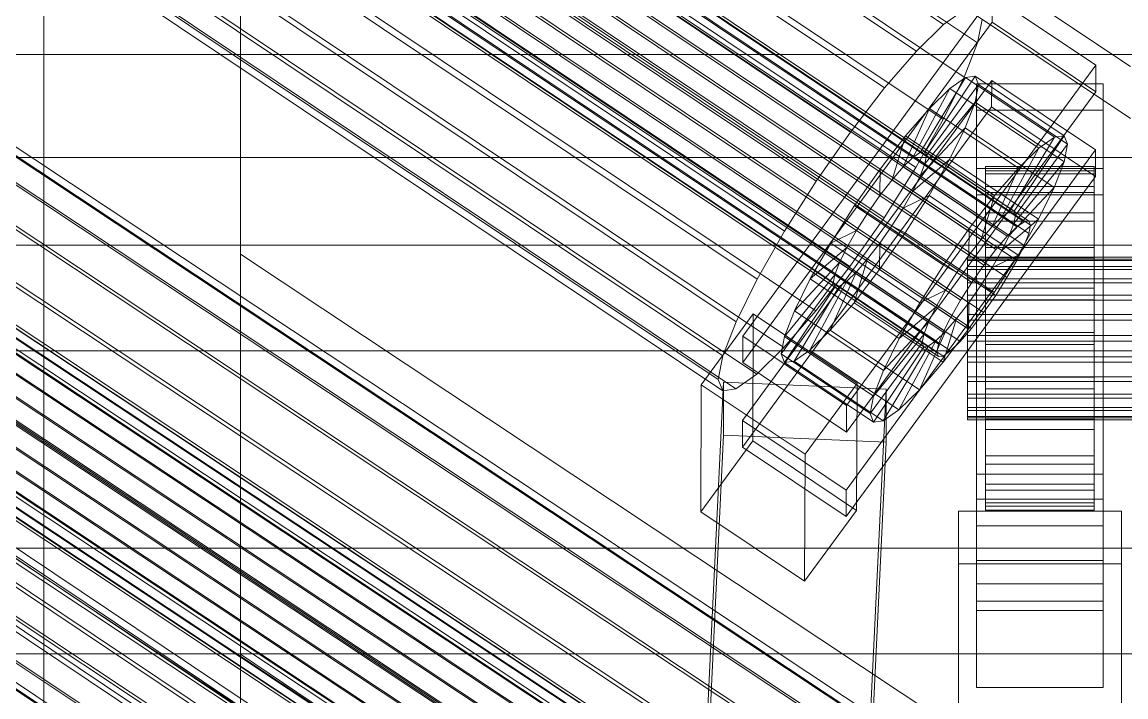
# Model space of a CAD drawing. Header units: millimetres. Extents: x -1970 to 34302, y -65268 to 6837.
# Drawn here: x -252.4 to -130.5, y -33163.2 to -33088.6 of the extents above; entities that cross this region are included whole.
import ezdxf

# ---------------------------------------------------------------- set-up
doc = ezdxf.new("R2010")
doc.units = ezdxf.units.MM
doc.layers.add('frontal_C01', color=7, linetype='Continuous', lineweight=0)
doc.layers.add('frontal_C02', color=7, linetype='Continuous', lineweight=0)

msp = doc.modelspace()

# ---------------------------------------------------------------- linework, layer by layer
at = {"layer": 'frontal_C01'}
for p, q in [((-250, -32680.37), (-250, -35735.764)), ((-250, -35740.498), (-250, -32685.104)), ((-228.298, -32923.125), (-228.298, -33114.26)), ((-228.298, -33119.948), (-228.298, -32928.813)), ((-332.629, -33050.577), (-148.32, -33172.908)), ((-331.181, -33050.569), (-146.872, -33172.901)), ((-334.938, -33052.024), (-150.629, -33174.355)), ((-330.692, -33052.003), (-146.383, -33174.334)), ((-356.348, -33054.947), (-142.549, -33196.851)), ((-355.53, -33054.434), (-141.731, -33196.339)), ((-355.017, -33054.432), (-141.218, -33196.336)), ((-354.844, -33054.94), (-141.045, -33196.844)), ((-337.95, -33054.813), (-153.641, -33177.144)), ((-331.197, -33054.779), (-146.887, -33177.11)), ((-357.415, -33055.935), (-143.617, -33197.84)), ((-355.022, -33055.923), (-141.224, -33197.828)), ((-358.659, -33057.331), (-144.861, -33199.236)), ((-355.541, -33057.316), (-141.742, -33199.22)), ((-341.461, -33058.753), (-157.152, -33181.084)), ((-332.659, -33058.709), (-148.35, -33181.04)), ((-146.196, -33200.945), (-359.995, -33059.04)), ((-356.363, -33059.022), (-142.565, -33200.927)), ((-361.332, -33060.946), (-147.533, -33202.85)), ((-357.434, -33060.926), (-143.635, -33202.831)), ((-362.578, -33062.917), (-148.779, -33204.822)), ((-358.68, -33062.898), (-144.881, -33204.802)), ((-160.922, -33185.907), (-345.231, -33063.576)), ((-334.981, -33063.525), (-150.672, -33185.856)), ((-363.648, -33064.821), (-149.85, -33206.726)), ((-360.017, -33064.803), (-146.218, -33206.708)), ((-364.471, -33066.528), (-150.672, -33208.432)), ((-361.352, -33066.512), (-147.554, -33208.417)), ((-364.989, -33067.92), (-151.191, -33209.825)), ((-362.596, -33067.908), (-148.798, -33209.813)), ((-365.168, -33068.904), (-151.369, -33210.809)), ((-364.995, -33069.412), (-151.196, -33211.316)), ((-364.482, -33069.409), (-150.683, -33211.314)), ((-363.664, -33068.897), (-149.865, -33210.801)), ((-349.002, -33068.953), (-164.693, -33191.285)), ((-338.003, -33068.898), (-153.694, -33191.23)), ((-352.519, -33074.518), (-168.21, -33196.85)), ((-341.52, -33074.463), (-157.211, -33196.795)), ((-355.541, -33079.892), (-171.232, -33202.223)), ((-345.291, -33079.841), (-160.982, -33202.172)), ((-357.863, -33084.708), (-173.554, -33207.039)), ((-349.061, -33084.664), (-164.752, -33206.995)), ((-359.326, -33088.638), (-175.016, -33210.969)), ((-352.572, -33088.604), (-168.263, -33210.935)), ((-359.83, -33091.414), (-175.521, -33213.745)), ((-355.584, -33091.393), (-171.275, -33213.724)), ((425, -33092.188), (-425, -33092.188)), ((-357.893, -33092.84), (-173.584, -33215.172)), ((-425, -33103.556), (425, -33103.556)), ((-130, -33179.504), (-228.298, -33114.26)), ((-228.298, -33114.26), (-228.298, -33426.447)), ((-228.298, -33114.26), (-228.298, -33119.948)), ((-228.298, -33432.135), (-228.298, -33119.948)), ((-228.298, -33119.948), (-130, -33185.191))]:
    msp.add_line(p, q, dxfattribs=at)
at = {"layer": 'frontal_C02'}
for p, q in [((-334.938, -32965.398), (-150.629, -33088.882)), ((-355.53, -32967.415), (-141.731, -33110.657)), ((-355.017, -32967.346), (-141.218, -33110.587)), ((-331.197, -32967.42), (-146.887, -33090.904)), ((-356.348, -32967.991), (-142.549, -33111.232)), ((-354.844, -32967.786), (-141.045, -33111.028)), ((-337.95, -32968.338), (-153.641, -33091.822)), ((-357.415, -32969.033), (-143.617, -33112.274)), ((-355.022, -32968.707), (-141.224, -33111.949)), ((-358.659, -32970.47), (-144.861, -33113.711)), ((-355.541, -32970.046), (-141.742, -33113.287)), ((-146.196, -33115.446), (-359.995, -32972.204)), ((-356.363, -32971.711), (-142.565, -33114.952)), ((-332.659, -32971.198), (-148.35, -33094.682)), ((-341.461, -32972.394), (-157.152, -33095.878)), ((-361.332, -32974.118), (-147.533, -33117.36)), ((-357.434, -32973.589), (-143.635, -33116.83)), ((-358.68, -32975.551), (-144.881, -33118.793)), ((-334.981, -32975.896), (-150.672, -33099.38)), ((-362.578, -32976.081), (-148.779, -33119.323)), ((-250, -32976.99), (-250, -35767.535)), ((-363.648, -32977.959), (-149.85, -33121.2)), ((-360.017, -32977.465), (-146.218, -33120.707)), ((-160.922, -33100.774), (-345.231, -32977.29)), ((-364.471, -32979.624), (-150.672, -33122.865)), ((-361.352, -32979.2), (-147.554, -33122.441)), ((-362.596, -32980.637), (-148.798, -33123.879)), ((-365.168, -32981.884), (-151.369, -33125.125)), ((-364.989, -32980.963), (-151.191, -33124.204)), ((-363.664, -32981.679), (-149.865, -33124.92)), ((-338.003, -32981.196), (-153.694, -33104.68)), ((-250, -35772.314), (-250, -32981.769)), ((-364.995, -32982.324), (-151.196, -33125.566)), ((-364.482, -32982.254), (-150.683, -33125.496)), ((-349.002, -32982.692), (-164.693, -33106.176)), ((-341.52, -32986.736), (-157.211, -33110.219)), ((-352.519, -32988.231), (-168.21, -33111.715)), ((-345.291, -32992.137), (-160.982, -33115.621)), ((-355.541, -32993.531), (-171.232, -33117.015)), ((-349.061, -32997.033), (-164.752, -33120.517)), ((-357.863, -32998.23), (-173.554, -33121.714)), ((-352.572, -33001.089), (-168.263, -33124.573)), ((-359.326, -33002.007), (-175.016, -33125.491)), ((-355.584, -33004.029), (-171.275, -33127.513)), ((-359.83, -33004.607), (-175.521, -33128.09)), ((-359.341, -33005.85), (-175.032, -33129.334)), ((-357.893, -33005.653), (-173.584, -33129.137)), ((-130, -33093.525), (-228.298, -33027.666)), ((-228.298, -33027.666), (-228.298, -33158.452)), ((-228.298, -33164.193), (-228.298, -33033.407)), ((-228.298, -33033.407), (-130, -33099.266)), ((-172.809, -33123.286), (-145.277, -33085.693)), ((-145.289, -33088.616), (-145.277, -33085.693)), ((-145.277, -33085.693), (-133.809, -33093.377)), ((-150.629, -33088.882), (-148.32, -33087.258)), ((-145.289, -33088.616), (-172.821, -33126.209)), ((-153.641, -33091.822), (-150.629, -33088.882)), ((-146.383, -33088.305), (-146.887, -33090.904)), ((-133.821, -33096.299), (-145.289, -33088.616)), ((-146.887, -33090.904), (-148.35, -33094.682)), ((-157.152, -33095.878), (-153.641, -33091.822)), ((-133.809, -33093.377), (-161.341, -33130.97)), ((-133.809, -33093.377), (-133.821, -33096.299)), ((-332.629, -33094.559), (-148.32, -33218.043)), ((-331.181, -33094.362), (-146.872, -33217.846)), ((-172.847, -33132.639), (-145.315, -33095.046)), ((-153.199, -33102.973), (-148.226, -33094.729)), ((-152.686, -33102.904), (-147.143, -33094.582)), ((-148.35, -33094.682), (-150.672, -33099.38)), ((-148.226, -33094.729), (-149.953, -33095.944)), ((-147.143, -33094.582), (-148.226, -33094.729)), ((-148.226, -33094.729), (-138.396, -33101.315)), ((-147.143, -33094.582), (-137.313, -33101.168)), ((-146.777, -33095.512), (-147.143, -33094.582)), ((-147, -33098.346), (-147, -33095.423)), ((-147, -33095.423), (-133, -33095.423)), ((-147, -33141.327), (-147, -33095.423)), ((-145.327, -33097.968), (-145.315, -33095.046)), ((-145.315, -33095.046), (-133.847, -33102.729)), ((-133, -33095.423), (-133, -33098.346)), ((-133, -33095.423), (-133, -33141.327)), ((-334.938, -33096.183), (-150.629, -33219.667)), ((-330.692, -33095.606), (-146.383, -33219.09)), ((-161.353, -33133.892), (-133.821, -33096.299)), ((-160.922, -33100.774), (-157.152, -33095.878)), ((-154.017, -33103.549), (-149.953, -33095.944)), ((-152.513, -33103.344), (-146.777, -33095.512)), ((-149.953, -33095.944), (-152.207, -33098.143)), ((-149.953, -33095.944), (-140.123, -33102.53)), ((-147.155, -33097.457), (-146.777, -33095.512)), ((-146.777, -33095.512), (-136.948, -33102.098)), ((-152.692, -33104.265), (-147.155, -33097.457)), ((-148.249, -33100.282), (-147.155, -33097.457)), ((-147.155, -33097.457), (-137.325, -33104.042)), ((-337.95, -33099.123), (-153.641, -33222.607)), ((-331.197, -33098.205), (-146.887, -33221.689)), ((-145.327, -33097.968), (-172.859, -33135.561)), ((-155.085, -33104.591), (-152.207, -33098.143)), ((-152.207, -33098.143), (-154.833, -33101.178)), ((-152.207, -33098.143), (-142.377, -33104.729)), ((-133, -33098.346), (-147, -33098.346)), ((-147, -33098.346), (-147, -33144.25)), ((-133.859, -33105.652), (-145.327, -33097.968)), ((-133, -33144.25), (-133, -33098.346)), ((-150.672, -33099.38), (-153.694, -33104.68)), ((-153.21, -33105.604), (-148.249, -33100.282)), ((-149.985, -33103.797), (-148.249, -33100.282)), ((-148.249, -33100.282), (-138.419, -33106.868)), ((-164.693, -33106.176), (-160.922, -33100.774)), ((-154.833, -33101.178), (-157.653, -33104.84)), ((-156.329, -33106.028), (-154.833, -33101.178)), ((-154.833, -33101.178), (-145.003, -33107.763)), ((-138.396, -33101.315), (-143.369, -33109.559)), ((-137.313, -33101.168), (-142.856, -33109.489)), ((-140.123, -33102.53), (-138.396, -33101.315)), ((-138.396, -33101.315), (-137.313, -33101.168)), ((-137.313, -33101.168), (-136.948, -33102.098)), ((-332.659, -33101.983), (-148.35, -33225.467)), ((-133.847, -33102.729), (-161.379, -33140.322)), ((-140.123, -33102.53), (-144.188, -33110.135)), ((-136.948, -33102.098), (-142.683, -33109.93)), ((-142.377, -33104.729), (-140.123, -33102.53)), ((-136.948, -33102.098), (-137.325, -33104.042)), ((-133.847, -33102.729), (-133.859, -33105.652)), ((-341.461, -33103.18), (-157.152, -33226.664)), ((-155.085, -33104.591), (-154.017, -33103.549)), ((-154.033, -33107.269), (-149.985, -33103.797)), ((-154.017, -33103.549), (-153.199, -33102.973)), ((-144.188, -33110.135), (-154.017, -33103.549)), ((-153.199, -33102.973), (-152.686, -33102.904)), ((-143.369, -33109.559), (-153.199, -33102.973)), ((-152.513, -33103.344), (-152.692, -33104.265)), ((-142.856, -33109.489), (-152.686, -33102.904)), ((-152.686, -33102.904), (-152.513, -33103.344)), ((-142.683, -33109.93), (-152.513, -33103.344)), ((-152.246, -33107.762), (-149.985, -33103.797)), ((-149.985, -33103.797), (-140.156, -33110.383)), ((-157.653, -33104.84), (-160.474, -33108.88)), ((-157.653, -33104.84), (-157.665, -33107.762)), ((-147.823, -33111.426), (-157.653, -33104.84)), ((-153.694, -33104.68), (-157.211, -33110.219)), ((-156.329, -33106.028), (-155.085, -33104.591)), ((-145.255, -33111.176), (-155.085, -33104.591)), ((-152.692, -33104.265), (-153.21, -33105.604)), ((-142.862, -33110.851), (-152.692, -33104.265)), ((-147, -33107.698), (-147, -33104.776)), ((-147, -33104.776), (-133, -33104.776)), ((-147, -33150.68), (-147, -33104.776)), ((-146, -33114.562), (-146, -33104.568)), ((-146, -33104.568), (-146, -33105.044)), ((-146, -33104.568), (-134, -33104.568)), ((-146, -33105.386), (-146, -33104.568)), ((-146, -33114.787), (-146, -33105.044)), ((-146, -33105.044), (-146, -33106.782)), ((-146, -33105.044), (-134, -33105.044)), ((-142.377, -33104.729), (-145.255, -33111.176)), ((-145.003, -33107.763), (-142.377, -33104.729)), ((-137.325, -33104.042), (-142.862, -33110.851)), ((-137.325, -33104.042), (-138.419, -33106.868)), ((-134, -33105.044), (-134, -33104.568)), ((-134, -33104.568), (-134, -33114.562)), ((-134, -33104.568), (-134, -33105.386)), ((-134, -33106.782), (-134, -33105.044)), ((-134, -33105.044), (-134, -33114.787)), ((-133, -33104.776), (-133, -33107.698)), ((-133, -33104.776), (-133, -33150.68)), ((-168.21, -33111.715), (-164.693, -33106.176)), ((-161.391, -33143.245), (-133.859, -33105.652)), ((-157.665, -33107.762), (-156.329, -33106.028)), ((-146.499, -33112.614), (-156.329, -33106.028)), ((-153.21, -33105.604), (-154.033, -33107.269)), ((-143.38, -33112.19), (-153.21, -33105.604)), ((-146, -33114.95), (-146, -33105.386)), ((-146, -33105.386), (-134, -33105.386)), ((-146, -33107.443), (-146, -33105.386)), ((-134, -33105.386), (-134, -33114.95)), ((-134, -33105.386), (-134, -33107.443)), ((-334.981, -33106.682), (-150.672, -33230.166)), ((-154.033, -33107.269), (-155.103, -33109.146)), ((-144.203, -33113.854), (-154.033, -33107.269)), ((-146, -33115.611), (-146, -33106.782)), ((-146, -33106.782), (-146, -33109.662)), ((-146, -33106.782), (-134, -33106.782)), ((-146, -33115.924), (-146, -33107.443)), ((-146, -33107.443), (-134, -33107.443)), ((-146, -33110.597), (-146, -33107.443)), ((-138.419, -33106.868), (-143.38, -33112.19)), ((-138.419, -33106.868), (-140.156, -33110.383)), ((-134, -33109.662), (-134, -33106.782)), ((-134, -33106.782), (-134, -33115.611)), ((-134, -33107.443), (-134, -33115.924)), ((-134, -33107.443), (-134, -33110.597)), ((-159.001, -33109.676), (-157.665, -33107.762)), ((-157.665, -33107.762), (-147.835, -33114.348)), ((-155.103, -33109.146), (-152.246, -33107.762)), ((-154.877, -33111.905), (-152.246, -33107.762)), ((-152.246, -33107.762), (-142.416, -33114.347)), ((-147.823, -33111.426), (-145.003, -33107.763)), ((-133, -33107.698), (-147, -33107.698)), ((-147, -33107.698), (-147, -33153.603)), ((-145.003, -33107.763), (-146.499, -33112.614)), ((-133, -33153.603), (-133, -33107.698)), ((-160.474, -33108.88), (-163.105, -33113.024)), ((-159.001, -33109.676), (-160.474, -33108.88)), ((-160.474, -33108.88), (-150.644, -33115.466)), ((-160.247, -33111.639), (-159.001, -33109.676)), ((-149.171, -33116.262), (-159.001, -33109.676)), ((-155.103, -33109.146), (-156.35, -33111.109)), ((-145.274, -33115.732), (-155.103, -33109.146)), ((-146, -33116.975), (-146, -33109.662)), ((-146, -33109.662), (-146, -33113.49)), ((-146, -33109.662), (-134, -33109.662)), ((-143.369, -33109.559), (-144.188, -33110.135)), ((-142.856, -33109.489), (-143.369, -33109.559)), ((-142.862, -33110.851), (-142.683, -33109.93)), ((-142.683, -33109.93), (-142.856, -33109.489)), ((-134, -33113.49), (-134, -33109.662)), ((-134, -33109.662), (-134, -33116.975)), ((-157.211, -33110.219), (-160.982, -33115.621)), ((-156.35, -33111.109), (-157.686, -33113.023)), ((-156.35, -33111.109), (-154.877, -33111.905)), ((-146.52, -33117.695), (-156.35, -33111.109)), ((-145.255, -33111.176), (-146.499, -33112.614)), ((-146, -33117.418), (-146, -33110.597)), ((-146, -33110.597), (-134, -33110.597)), ((-146, -33114.635), (-146, -33110.597)), ((-144.188, -33110.135), (-145.255, -33111.176)), ((-140.156, -33110.383), (-144.203, -33113.854)), ((-143.617, -33112.274), (-142.549, -33111.232)), ((-143.38, -33112.19), (-142.862, -33110.851)), ((-142.549, -33111.232), (-141.731, -33110.657)), ((-140.156, -33110.383), (-142.416, -33114.347)), ((-141.731, -33110.657), (-141.218, -33110.587)), ((-141.045, -33111.028), (-141.224, -33111.949)), ((-141.218, -33110.587), (-141.045, -33111.028)), ((-134, -33110.597), (-134, -33117.418)), ((-134, -33110.597), (-134, -33114.635)), ((-171.232, -33117.015), (-168.21, -33111.715)), ((-160.247, -33111.639), (-163.105, -33113.024)), ((-161.318, -33113.517), (-160.247, -33111.639)), ((-150.417, -33118.225), (-160.247, -33111.639)), ((-157.698, -33115.946), (-154.877, -33111.905)), ((-154.877, -33111.905), (-145.047, -33118.491)), ((-150.644, -33115.466), (-147.823, -33111.426)), ((-147.835, -33114.348), (-147.823, -33111.426)), ((-144.861, -33113.711), (-143.617, -33112.274)), ((-144.203, -33113.854), (-143.38, -33112.19)), ((-141.224, -33111.949), (-141.742, -33113.287)), ((-450, -33113.242), (450, -33113.242)), ((-163.105, -33113.024), (-165.365, -33116.988)), ((-161.318, -33113.517), (-165.365, -33116.988)), ((-163.105, -33113.024), (-153.275, -33119.61)), ((-162.14, -33115.182), (-161.318, -33113.517)), ((-151.488, -33120.103), (-161.318, -33113.517)), ((-157.686, -33113.023), (-159.022, -33114.758)), ((-157.686, -33113.023), (-157.698, -33115.946)), ((-147.856, -33119.609), (-157.686, -33113.023)), ((-146.499, -33112.614), (-147.835, -33114.348)), ((-146.196, -33115.446), (-144.861, -33113.711)), ((-146, -33118.788), (-146, -33113.49)), ((-146, -33113.49), (-146, -33118.004)), ((-146, -33113.49), (-134, -33113.49)), ((-141.742, -33113.287), (-142.565, -33114.952)), ((-134, -33118.004), (-134, -33113.49)), ((-134, -33113.49), (-134, -33118.788)), ((-159.022, -33114.758), (-160.518, -33119.608)), ((-159.022, -33114.758), (-160.266, -33116.195)), ((-149.192, -33121.344), (-159.022, -33114.758)), ((-147.835, -33114.348), (-149.171, -33116.262)), ((-148, -33114.95), (-148, -33114.562)), ((-148, -33114.562), (-148, -33114.787)), ((-148, -33114.562), (148, -33114.562)), ((-148, -33114.787), (-148, -33115.611)), ((-148, -33114.787), (148, -33114.787)), ((-148, -33115.924), (-148, -33114.95)), ((-148, -33114.95), (148, -33114.95)), ((-146, -33114.787), (-146, -33114.562)), ((-134, -33114.562), (-146, -33114.562)), ((-146, -33114.562), (-146, -33114.95)), ((-146, -33119.33), (-146, -33114.635)), ((-146, -33114.635), (-134, -33114.635)), ((-146, -33119.28), (-146, -33114.635)), ((-146, -33115.611), (-146, -33114.787)), ((-134, -33114.787), (-146, -33114.787)), ((-134, -33114.95), (-146, -33114.95)), ((-146, -33114.95), (-146, -33115.924)), ((-145.274, -33115.732), (-144.203, -33113.854)), ((-142.416, -33114.347), (-145.274, -33115.732)), ((-142.416, -33114.347), (-145.047, -33118.491)), ((-142.565, -33114.952), (-143.635, -33116.83)), ((-134, -33114.562), (-134, -33114.787)), ((-134, -33114.95), (-134, -33114.562)), ((-134, -33114.635), (-134, -33119.33)), ((-134, -33114.635), (-134, -33119.28)), ((-134, -33114.787), (-134, -33115.611)), ((-134, -33115.924), (-134, -33114.95)), ((-162.14, -33115.182), (-167.102, -33120.503)), ((-160.982, -33115.621), (-164.752, -33120.517)), ((-162.659, -33116.521), (-162.14, -33115.182)), ((-152.311, -33121.768), (-162.14, -33115.182)), ((-160.518, -33119.608), (-157.698, -33115.946)), ((-157.698, -33115.946), (-147.868, -33122.532)), ((-153.275, -33119.61), (-150.644, -33115.466)), ((-150.644, -33115.466), (-149.171, -33116.262)), ((-148, -33115.611), (-148, -33116.975)), ((-148, -33115.611), (148, -33115.611)), ((-148, -33117.418), (-148, -33115.924)), ((-148, -33115.924), (148, -33115.924)), ((-147.533, -33117.36), (-146.196, -33115.446)), ((-146.52, -33117.695), (-145.274, -33115.732)), ((-146, -33116.975), (-146, -33115.611)), ((-134, -33115.611), (-146, -33115.611)), ((-134, -33115.924), (-146, -33115.924)), ((-146, -33115.924), (-146, -33117.418)), ((-134, -33115.611), (-134, -33116.975)), ((-134, -33117.418), (-134, -33115.924)), ((-173.554, -33121.714), (-171.232, -33117.015)), ((-162.659, -33116.521), (-168.196, -33123.329)), ((-165.365, -33116.988), (-167.102, -33120.503)), ((-161.333, -33117.237), (-165.397, -33124.842)), ((-165.365, -33116.988), (-155.535, -33123.574)), ((-160.266, -33116.195), (-163.144, -33122.642)), ((-162.837, -33117.442), (-162.659, -33116.521)), ((-152.829, -33123.106), (-162.659, -33116.521)), ((-161.333, -33117.237), (-162.151, -33117.812)), ((-160.266, -33116.195), (-161.333, -33117.237)), ((-151.503, -33123.823), (-161.333, -33117.237)), ((-150.436, -33122.781), (-160.266, -33116.195)), ((-149.171, -33116.262), (-150.417, -33118.225)), ((-148.779, -33119.323), (-147.533, -33117.36)), ((-148, -33116.975), (-148, -33118.788)), ((-148, -33116.975), (148, -33116.975)), ((-146, -33118.788), (-146, -33116.975)), ((-134, -33116.975), (-146, -33116.975)), ((-143.635, -33116.83), (-144.881, -33118.793)), ((-134, -33116.975), (-134, -33118.788)), ((-162.837, -33117.442), (-168.573, -33125.273)), ((-162.664, -33117.882), (-168.208, -33126.204)), ((-162.151, -33117.812), (-167.125, -33126.056)), ((-162.664, -33117.882), (-162.837, -33117.442)), ((-153.008, -33124.027), (-162.837, -33117.442)), ((-162.151, -33117.812), (-162.664, -33117.882)), ((-152.835, -33124.468), (-162.664, -33117.882)), ((-152.321, -33124.398), (-162.151, -33117.812)), ((-153.275, -33119.61), (-150.417, -33118.225)), ((-150.417, -33118.225), (-151.488, -33120.103)), ((-148, -33119.33), (-148, -33117.418)), ((-148, -33117.418), (148, -33117.418)), ((-145.047, -33118.491), (-147.868, -33122.532)), ((-147.856, -33119.609), (-146.52, -33117.695)), ((-145.047, -33118.491), (-146.52, -33117.695)), ((-134, -33117.418), (-146, -33117.418)), ((-146, -33117.418), (-146, -33119.33)), ((-146, -33118.004), (-146, -33120.926)), ((-134, -33118.004), (-146, -33118.004)), ((-146, -33118.004), (-146, -33122.896)), ((-134, -33119.33), (-134, -33117.418)), ((-134, -33120.926), (-134, -33118.004)), ((-134, -33122.896), (-134, -33118.004)), ((-163.144, -33122.642), (-160.518, -33119.608)), ((-160.518, -33119.608), (-150.688, -33126.194)), ((-155.535, -33123.574), (-153.275, -33119.61)), ((-149.85, -33121.2), (-148.779, -33119.323)), ((-149.192, -33121.344), (-147.856, -33119.609)), ((-148, -33118.788), (-148, -33120.926)), ((-148, -33118.788), (148, -33118.788)), ((-148, -33121.531), (-148, -33119.33)), ((-148, -33119.33), (148, -33119.33)), ((-147.868, -33122.532), (-147.856, -33119.609)), ((-144.881, -33118.793), (-146.218, -33120.707)), ((-146, -33120.926), (-146, -33118.788)), ((-134, -33118.788), (-146, -33118.788)), ((-146, -33121.531), (-146, -33119.28)), ((-146, -33119.28), (-134, -33119.28)), ((-146, -33124.218), (-146, -33119.28)), ((-134, -33119.33), (-146, -33119.33)), ((-146, -33119.33), (-146, -33121.531)), ((-134, -33118.788), (-134, -33120.926)), ((-134, -33119.28), (-134, -33121.531)), ((-134, -33119.28), (-134, -33124.218)), ((-134, -33121.531), (-134, -33119.33)), ((-177.394, -33128.675), (-171.658, -33120.843)), ((-171.715, -33134.872), (-171.658, -33120.843)), ((-171.658, -33120.843), (-160.19, -33128.526)), ((-164.752, -33120.517), (-168.263, -33124.573)), ((-167.102, -33120.503), (-168.196, -33123.329)), ((-167.102, -33120.503), (-157.272, -33127.089)), ((-155.535, -33123.574), (-151.488, -33120.103)), ((-151.488, -33120.103), (-152.311, -33121.768)), ((-148, -33120.926), (-148, -33123.243)), ((148, -33120.926), (-148, -33120.926)), ((-146.218, -33120.707), (-147.554, -33122.441)), ((-146, -33120.926), (-134, -33120.926)), ((-146, -33123.243), (-146, -33120.926)), ((-134, -33120.926), (-134, -33123.243)), ((-175.016, -33125.491), (-173.554, -33121.714)), ((-157.272, -33127.089), (-152.311, -33121.768)), ((-152.311, -33121.768), (-152.829, -33123.106)), ((-150.688, -33126.194), (-149.192, -33121.344)), ((-150.672, -33122.865), (-149.85, -33121.2)), ((-150.436, -33122.781), (-149.192, -33121.344)), ((-148, -33123.87), (-148, -33121.531)), ((-148, -33121.531), (148, -33121.531)), ((-134, -33121.531), (-146, -33121.531)), ((-146, -33121.531), (-146, -33123.87)), ((-134, -33123.87), (-134, -33121.531)), ((-172.809, -33123.286), (-172.821, -33126.209)), ((-161.341, -33130.97), (-172.809, -33123.286)), ((-168.196, -33123.329), (-168.573, -33125.273)), ((-168.196, -33123.329), (-158.366, -33129.915)), ((-165.397, -33124.842), (-163.144, -33122.642)), ((-163.144, -33122.642), (-153.314, -33129.228)), ((-158.366, -33129.915), (-152.829, -33123.106)), ((-153.314, -33129.228), (-150.436, -33122.781)), ((-152.829, -33123.106), (-153.008, -33124.027)), ((-151.503, -33123.823), (-150.436, -33122.781)), ((-151.191, -33124.204), (-150.672, -33122.865)), ((-147.868, -33122.532), (-150.688, -33126.194)), ((-147.554, -33122.441), (-148.798, -33123.879)), ((-148, -33123.243), (-148, -33125.582)), ((-148, -33123.243), (148, -33123.243)), ((-146, -33123.243), (-146, -33122.896)), ((-146, -33122.896), (-146, -33127.833)), ((-146, -33122.896), (-134, -33122.896)), ((-146, -33125.582), (-146, -33123.243)), ((-134, -33123.243), (-146, -33123.243)), ((-134, -33127.833), (-134, -33122.896)), ((-134, -33122.896), (-134, -33123.243)), ((-134, -33123.243), (-134, -33125.582)), ((-168.263, -33124.573), (-171.275, -33127.513)), ((-158.743, -33131.859), (-153.008, -33124.027)), ((-158.378, -33132.789), (-152.835, -33124.468)), ((-157.295, -33132.642), (-152.321, -33124.398)), ((-157.272, -33127.089), (-155.535, -33123.574)), ((-155.567, -33131.427), (-151.503, -33123.823)), ((-153.008, -33124.027), (-152.835, -33124.468)), ((-152.835, -33124.468), (-152.321, -33124.398)), ((-152.321, -33124.398), (-151.503, -33123.823)), ((-151.369, -33125.125), (-151.191, -33124.204)), ((-148.798, -33123.879), (-149.865, -33124.92)), ((-148, -33126.187), (-148, -33123.87)), ((-148, -33123.87), (148, -33123.87)), ((-146, -33123.87), (-146, -33124.218)), ((-134, -33123.87), (-146, -33123.87)), ((-146, -33123.87), (-146, -33126.187)), ((-146, -33124.218), (-134, -33124.218)), ((-146, -33129.11), (-146, -33124.218)), ((-134, -33124.218), (-134, -33123.87)), ((-134, -33126.187), (-134, -33123.87)), ((-134, -33124.218), (-134, -33129.11)), ((450, -33124.933), (-450, -33124.933)), ((-175.521, -33128.09), (-175.016, -33125.491)), ((-168.573, -33125.273), (-168.208, -33126.204)), ((-168.573, -33125.273), (-158.743, -33131.859)), ((-167.125, -33126.056), (-165.397, -33124.842)), ((-165.397, -33124.842), (-155.567, -33131.427)), ((-151.196, -33125.566), (-151.369, -33125.125)), ((-150.683, -33125.496), (-151.196, -33125.566)), ((-149.865, -33124.92), (-150.683, -33125.496)), ((-148, -33125.582), (-148, -33127.783)), ((-148, -33125.582), (148, -33125.582)), ((-146, -33127.783), (-146, -33125.582)), ((-146, -33125.582), (-146, -33127.833)), ((-134, -33125.582), (-146, -33125.582)), ((-134, -33127.833), (-134, -33125.582)), ((-134, -33125.582), (-134, -33127.783)), ((-172.821, -33126.209), (-161.353, -33133.892)), ((-168.208, -33126.204), (-167.125, -33126.056)), ((-168.208, -33126.204), (-158.378, -33132.789)), ((-167.125, -33126.056), (-157.295, -33132.642)), ((-158.366, -33129.915), (-157.272, -33127.089)), ((-150.688, -33126.194), (-153.314, -33129.228)), ((-148, -33128.325), (-148, -33126.187)), ((-148, -33126.187), (148, -33126.187)), ((-146, -33126.187), (-146, -33129.11)), ((-134, -33126.187), (-146, -33126.187)), ((-146, -33126.187), (-146, -33128.325)), ((-134, -33129.11), (-134, -33126.187)), ((-134, -33128.325), (-134, -33126.187)), ((-177.811, -33187.756), (-174.943, -33128.379)), ((-175.032, -33129.334), (-175.521, -33128.09)), ((-174.943, -33134.225), (-174.943, -33128.379)), ((-174.943, -33128.379), (-156.962, -33129.173)), ((-171.275, -33127.513), (-173.584, -33129.137)), ((-148, -33127.783), (-148, -33129.695)), ((-148, -33127.783), (148, -33127.783)), ((-148, -33130.138), (-148, -33128.325)), ((-148, -33128.325), (148, -33128.325)), ((-146, -33129.695), (-146, -33127.783)), ((-146, -33127.783), (-146, -33132.478)), ((-134, -33127.783), (-146, -33127.783)), ((-146, -33127.833), (-146, -33132.478)), ((-146, -33127.833), (-134, -33127.833)), ((-146, -33128.325), (-146, -33133.623)), ((-134, -33128.325), (-146, -33128.325)), ((-146, -33128.325), (-146, -33130.138)), ((-134, -33132.478), (-134, -33127.783)), ((-134, -33127.783), (-134, -33129.695)), ((-134, -33132.478), (-134, -33127.833)), ((-134, -33133.623), (-134, -33128.325)), ((-134, -33130.138), (-134, -33128.325)), ((-177.394, -33128.675), (-177.451, -33142.704)), ((-165.926, -33136.358), (-177.394, -33128.675)), ((-173.584, -33129.137), (-175.032, -33129.334)), ((-160.19, -33128.526), (-165.926, -33136.358)), ((-160.19, -33128.526), (-160.247, -33142.555)), ((-156.962, -33129.173), (-159.83, -33188.55)), ((-156.962, -33129.173), (-156.962, -33135.019)), ((-153.314, -33129.228), (-155.567, -33131.427)), ((-146, -33129.11), (-134, -33129.11)), ((-146, -33133.623), (-146, -33129.11)), ((-134, -33129.11), (-134, -33133.623)), ((-158.743, -33131.859), (-158.366, -33129.915)), ((-148, -33129.695), (-148, -33131.19)), ((-148, -33129.695), (148, -33129.695)), ((-148, -33131.503), (-148, -33130.138)), ((-148, -33130.138), (148, -33130.138)), ((-146, -33131.19), (-146, -33129.695)), ((-146, -33129.695), (-146, -33136.516)), ((-134, -33129.695), (-146, -33129.695)), ((-146, -33130.138), (-146, -33137.451)), ((-134, -33130.138), (-146, -33130.138)), ((-146, -33130.138), (-146, -33131.503)), ((-134, -33136.516), (-134, -33129.695)), ((-134, -33129.695), (-134, -33131.19)), ((-134, -33137.451), (-134, -33130.138)), ((-134, -33131.503), (-134, -33130.138)), ((-161.353, -33133.892), (-161.341, -33130.97)), ((-158.378, -33132.789), (-158.743, -33131.859)), ((-155.567, -33131.427), (-157.295, -33132.642)), ((-148, -33131.19), (-148, -33132.164)), ((-148, -33131.19), (148, -33131.19)), ((-148, -33132.326), (-148, -33131.503)), ((-148, -33131.503), (148, -33131.503)), ((-146, -33132.164), (-146, -33131.19)), ((-146, -33131.19), (-146, -33139.671)), ((-134, -33131.19), (-146, -33131.19)), ((-146, -33131.503), (-146, -33140.332)), ((-134, -33131.503), (-146, -33131.503)), ((-146, -33131.503), (-146, -33132.326)), ((-134, -33139.671), (-134, -33131.19)), ((-134, -33131.19), (-134, -33132.164)), ((-134, -33140.332), (-134, -33131.503)), ((-134, -33132.326), (-134, -33131.503)), ((-172.847, -33132.639), (-172.859, -33135.561)), ((-161.379, -33140.322), (-172.847, -33132.639)), ((-157.295, -33132.642), (-158.378, -33132.789)), ((-148, -33132.164), (-148, -33132.551)), ((-148, -33132.164), (148, -33132.164)), ((-148, -33132.551), (-148, -33132.326)), ((-148, -33132.326), (148, -33132.326)), ((-148, -33132.551), (148, -33132.551)), ((-146, -33132.551), (-146, -33132.164)), ((-146, -33132.164), (-146, -33141.727)), ((-134, -33132.164), (-146, -33132.164)), ((-146, -33132.326), (-146, -33142.069)), ((-134, -33132.326), (-146, -33132.326)), ((-146, -33132.326), (-146, -33132.551)), ((-146, -33132.478), (-146, -33136.516)), ((-146, -33132.478), (-134, -33132.478)), ((-146, -33132.551), (-146, -33142.545)), ((-134, -33132.551), (-146, -33132.551)), ((-134, -33141.727), (-134, -33132.164)), ((-134, -33132.164), (-134, -33132.551)), ((-134, -33142.069), (-134, -33132.326)), ((-134, -33132.551), (-134, -33132.326)), ((-134, -33136.516), (-134, -33132.478)), ((-134, -33142.545), (-134, -33132.551)), ((-177.811, -33193.602), (-174.943, -33134.225)), ((-156.962, -33135.019), (-174.943, -33134.225)), ((-146, -33133.623), (-134, -33133.623)), ((-146, -33137.451), (-146, -33133.623)), ((-134, -33133.623), (-134, -33137.451)), ((-171.715, -33134.872), (-177.451, -33142.704)), ((-172.859, -33135.561), (-161.391, -33143.245)), ((-160.247, -33142.555), (-171.715, -33134.872)), ((-159.83, -33194.396), (-156.962, -33135.019)), ((-165.983, -33150.387), (-165.926, -33136.358)), ((-146, -33136.516), (-146, -33139.671)), ((-146, -33136.516), (-134, -33136.516)), ((-134, -33139.671), (-134, -33136.516)), ((-146, -33137.451), (-134, -33137.451)), ((-146, -33140.332), (-146, -33137.451)), ((-134, -33137.451), (-134, -33140.332)), ((-147, -33152.567), (-147, -33138.538)), ((-147, -33138.538), (-133, -33138.538)), ((-147, -33148.101), (-147, -33138.538)), ((-133, -33138.538), (-133, -33152.567)), ((-133, -33138.538), (-133, -33148.101)), ((-161.391, -33143.245), (-161.379, -33140.322)), ((-146, -33139.671), (-146, -33141.727)), ((-146, -33139.671), (-134, -33139.671)), ((-146, -33140.332), (-134, -33140.332)), ((-146, -33142.069), (-146, -33140.332)), ((-134, -33141.727), (-134, -33139.671)), ((-134, -33140.332), (-134, -33142.069)), ((-133, -33141.327), (-147, -33141.327)), ((-147, -33141.327), (-147, -33144.25)), ((-146, -33141.727), (-146, -33142.545)), ((-146, -33141.727), (-134, -33141.727)), ((-134, -33142.545), (-134, -33141.727)), ((-133, -33144.25), (-133, -33141.327)), ((-177.451, -33142.704), (-165.983, -33150.387)), ((-165.983, -33150.387), (-160.247, -33142.555)), ((-149, -33148.475), (-149, -33142.63)), ((-149, -33142.63), (-131, -33142.63)), ((-149, -33188.151), (-149, -33142.63)), ((-146, -33142.069), (-134, -33142.069)), ((-146, -33142.545), (-146, -33142.069)), ((-146, -33142.545), (-134, -33142.545)), ((-134, -33142.069), (-134, -33142.545)), ((-131, -33142.63), (-131, -33148.475)), ((-131, -33142.63), (-131, -33188.151)), ((-147, -33144.25), (-133, -33144.25)), ((450, -33146.714), (-450, -33146.714)), ((-131, -33148.475), (-149, -33148.475)), ((-149, -33193.997), (-149, -33148.475)), ((-133, -33148.101), (-147, -33148.101)), ((-147, -33148.101), (-147, -33162.13)), ((-133, -33162.13), (-133, -33148.101)), ((-131, -33193.997), (-131, -33148.475)), ((-133, -33150.68), (-147, -33150.68)), ((-147, -33150.68), (-147, -33153.603)), ((-133, -33153.603), (-133, -33150.68)), ((-133, -33152.567), (-147, -33152.567)), ((-147, -33152.567), (-147, -33162.13)), ((-133, -33162.13), (-133, -33152.567)), ((-147, -33153.603), (-133, -33153.603)), ((-450, -33158.405), (450, -33158.405)), ((-130, -33224.31), (-228.298, -33158.452)), ((-228.298, -33158.452), (-228.298, -33332.832)), ((-228.298, -33158.452), (-228.298, -33164.193)), ((-147, -33162.13), (-133, -33162.13))]:
    msp.add_line(p, q, dxfattribs=at)

doc.saveas('drawing.dxf')
